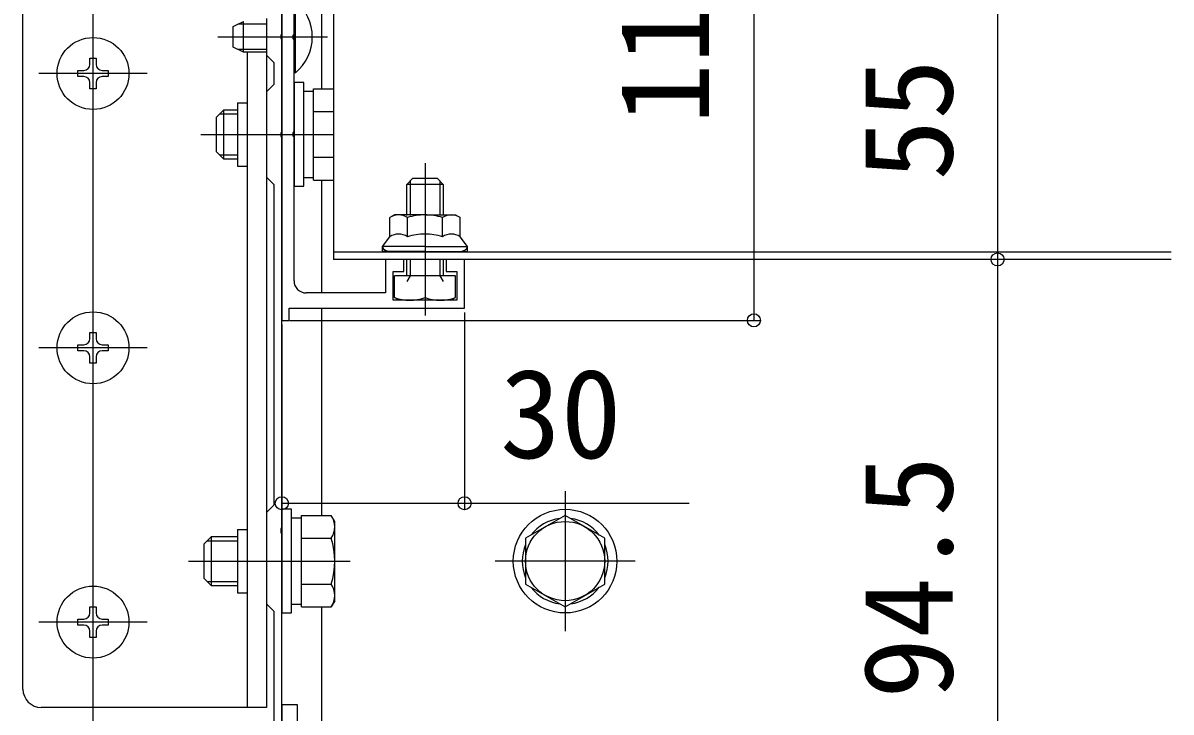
# Model space of a CAD drawing. Units: millimetres, scale not verified. Extents: x -875 to 875, y -1304 to 1297.
# Drawn here: x -456.5 to -268, y -859 to -745.9 of the extents above; entities that cross this region are included whole.
import ezdxf
from ezdxf.enums import TextEntityAlignment as Align

# ---------------------------------------------------------------- set-up
doc = ezdxf.new("R2010")
doc.units = ezdxf.units.MM
doc.header["$LTSCALE"] = 8
for name, color, linetype in [('0-2_YKK_11', 7, 'Continuous'), ('0-3_YKK_12', 2, 'Continuous'), ('0-4_YKK_13', 4, 'Continuous'), ('0-5_YKK_D', 6, 'Continuous')]:
    doc.layers.add(name, color=color, linetype=linetype)
doc.styles.add('ＭＳ ゴシック', font='')
doc.styles.get('ＭＳ ゴシック').set_extended_font_data('MS Gothic')

msp = doc.modelspace()

# ---------------------------------------------------------------- linework, layer by layer
at = {"layer": '0-2_YKK_11'}
for points in [[(-412, -788.2), (-412, -764.658), (-412.12, -764.475), (-412.12, -763.925), (-412, -763.742), (-412, -748.658), (-412.12, -748.475), (-412.12, -747.925), (-412, -747.742), (-412, -740.7), (-407.5, -740.7), (-407.5, -726.658), (-407.62, -726.475), (-407.62, -725.925), (-407.5, -725.742), (-407.5, -702.7), (-408, -702.7)], [(-414, -866.742), (-414, -829.658), (-414.12, -829.475), (-414.12, -828.925), (-414, -828.742), (-414, -764.658), (-414.12, -764.475), (-414.12, -763.925), (-414, -763.742), (-414, -748.658), (-414.12, -748.475), (-414.12, -747.925), (-414, -747.742), (-414, -735.7), (-410.4, -735.7), (-410.4, -739.2), (-409, -739.2), (-409, -735.2)], [(-414, -739.2), (-414, -794.7), (-412.8, -794.7), (-412.8, -792.7), (-384, -792.7), (-384, -784.7), (-387, -784.7), (-387, -786.7), (-385.3, -786.7), (-385.3, -791.4), (-395.7, -791.4), (-395.7, -786.7), (-394, -786.7), (-394, -784.7), (-397, -784.7), (-397, -790.2), (-410, -790.2)], [(-416.5, -745.2), (-416.5, -751.2), (-415.3, -752.4), (-415.3, -756), (-416.5, -757.2), (-416.5, -771.2), (-415.3, -772.4), (-415.3, -825), (-416.5, -826.2), (-416.5, -841.2), (-415.3, -842.4), (-415.3, -863)]]:
    msp.add_lwpolyline(points, dxfattribs=at)
msp.add_arc((-410, -788.2), 2, 180.00001, 269.99999, dxfattribs=at)
at = {"layer": '0-3_YKK_12'}
for p, q in [((-445, -1035.2), (-445, -563.288)), ((-407.5, -725.742), (-407.5, -756.694)), ((-424.5, -748.2), (-406.51, -748.2)), ((-436.1, -754.2), (-453.9, -754.2)), ((-427.3, -764.2), (-405.5, -764.2)), ((-390.5, -768.9), (-390.5, -793.9)), ((-407.5, -771.706), (-407.5, -790.2)), ((-268.03, -783.5), (-405.5, -783.5)), ((-268.03, -784.7), (-405.5, -784.7)), ((-407.5, -792.7), (-407.5, -826.694)), ((-436.1, -799.2), (-453.9, -799.2)), ((-367.5, -822.7), (-367.5, -845.7)), ((-429.3, -834.2), (-402.8, -834.2)), ((-356, -834.2), (-379, -834.2)), ((-407.5, -841.706), (-407.5, -1034.2)), ((-436.1, -844.2), (-453.9, -844.2))]:
    msp.add_line(p, q, dxfattribs=at)
msp.add_lwpolyline([(-268.03, -729.7), (-405.5, -729.7), (-405.5, -784.7)], dxfattribs=at)
at = {"layer": '0-4_YKK_13'}
for p, q in [((-412, -742.3), (-412, -754.1)), ((-411.753, -754.1), (-411.753, -742.3)), ((-456.5, -855.2), (-456.5, -743.2)), ((-422, -746.5), (-420.3, -745.7)), ((-416.5, -746.133), (-421.221, -746.133)), ((-420.3, -750.7), (-420.3, -745.7)), ((-422, -749.9), (-422, -746.5)), ((-420.3, -750.7), (-422, -749.9)), ((-416.5, -750.267), (-421.221, -750.267)), ((-416.5, -750.7), (-420.3, -750.7)), ((-419.7, -750.7), (-419.7, -858.2)), ((-416.5, -750.7), (-416.5, -761.7)), ((-446.5, -754.7), (-447.5, -754.7)), ((-411.753, -754.1), (-412, -754.1)), ((-408.8, -757.15), (-410.4, -757.15)), ((-408.8, -771.706), (-408.8, -756.694)), ((-408.8, -756.694), (-405.5, -756.694)), ((-421.3, -759), (-421.3, -769.4)), ((-421.3, -759), (-419.7, -759)), ((-424.8, -761.4), (-423.6, -760.2)), ((-424.8, -761.4), (-424.8, -767)), ((-424.248, -760.848), (-421.3, -760.848)), ((-421.3, -760.2), (-423.6, -760.2)), ((-423.6, -760.2), (-423.6, -768.2)), ((-408.8, -768.2), (-408.8, -760.2)), ((-408.8, -760.447), (-405.5, -760.447)), ((-424.8, -767), (-423.6, -768.2)), ((-416.5, -766.7), (-416.5, -858.2)), ((-424.248, -767.552), (-421.3, -767.552)), ((-423.6, -768.2), (-421.3, -768.2)), ((-408.8, -767.953), (-405.5, -767.953)), ((-421.3, -769.4), (-419.7, -769.4)), ((-410.4, -771.25), (-408.8, -771.25)), ((-408.8, -771.706), (-405.5, -771.706)), ((-393.5, -772.4), (-392.5, -771.4)), ((-387.5, -772.4), (-393.5, -772.4)), ((-393.5, -777.5), (-393.5, -772.4)), ((-392.96, -771.86), (-392.96, -777.5)), ((-392.5, -771.4), (-388.5, -771.4)), ((-387.5, -772.4), (-388.5, -771.4)), ((-388.04, -771.86), (-388.04, -777.5)), ((-387.5, -772.4), (-387.5, -777.5)), ((-395.5, -777.4), (-396.274, -777.847)), ((-396.274, -781), (-396.274, -777.847)), ((-390.5, -777.4), (-395.5, -777.4)), ((-393.387, -781), (-393.387, -777.847)), ((-390.5, -777.4), (-385.5, -777.4)), ((-387.614, -781), (-387.614, -777.847)), ((-385.5, -777.4), (-384.727, -777.847)), ((-384.727, -781), (-384.727, -777.847)), ((-397.5, -783.4), (-397.5, -782.6)), ((-390.5, -783.4), (-397.5, -783.4)), ((-390.5, -783.4), (-383.5, -783.4)), ((-383.5, -783.4), (-383.5, -782.6)), ((-393.5, -787.4), (-393.5, -784.7)), ((-392.96, -784.7), (-392.96, -787.4)), ((-388.04, -784.7), (-388.04, -787.4)), ((-387.5, -784.7), (-387.5, -787.4)), ((-385.5, -787.4), (-395.5, -787.4)), ((-395.5, -790.95), (-395.5, -787.4)), ((-387.5, -787.4), (-393.5, -787.4)), ((-392.96, -787.4), (-393.5, -788.335)), ((-390.5, -787.4), (-390.5, -790.953)), ((-388.04, -787.4), (-387.5, -788.335)), ((-385.5, -790.95), (-385.5, -787.4)), ((-394.727, -791.397), (-395.5, -790.95)), ((-386.28, -791.4), (-394.721, -791.4)), ((-386.274, -791.397), (-385.5, -790.95)), ((-445.5, -797.7), (-445.5, -796.7)), ((-447.5, -798.7), (-446.5, -798.7)), ((-447.5, -799.7), (-447.5, -798.7)), ((-446.5, -799.7), (-447.5, -799.7)), ((-442.5, -799.7), (-443.5, -799.7)), ((-410.8, -827.15), (-412.4, -827.15)), ((-410.8, -841.706), (-410.8, -826.694)), ((-410.8, -826.694), (-405.881, -826.694)), ((-405.3, -827.7), (-405.881, -826.694)), ((-421.3, -829), (-421.3, -839.4)), ((-421.3, -829), (-419.7, -829)), ((-405.3, -840.7), (-405.3, -827.7)), ((-426.8, -831.4), (-425.6, -830.2)), ((-426.248, -830.848), (-421.3, -830.848)), ((-421.3, -830.2), (-425.6, -830.2)), ((-425.6, -830.2), (-425.6, -838.2)), ((-410.8, -838.2), (-410.8, -830.2)), ((-410.8, -830.447), (-405.881, -830.447)), ((-426.8, -831.4), (-426.8, -837)), ((-426.8, -837), (-425.6, -838.2)), ((-426.248, -837.552), (-421.3, -837.552)), ((-425.6, -838.2), (-421.3, -838.2)), ((-410.8, -837.953), (-405.881, -837.953)), ((-421.3, -839.4), (-419.7, -839.4)), ((-444.5, -841.7), (-444.5, -842.7)), ((-412.4, -841.25), (-410.8, -841.25)), ((-410.8, -841.706), (-405.881, -841.706)), ((-405.3, -840.7), (-405.881, -841.706)), ((-447.5, -843.7), (-446.5, -843.7)), ((-447.5, -844.7), (-447.5, -843.7)), ((-446.5, -844.7), (-447.5, -844.7)), ((-416.5, -858.2), (-453.5, -858.2)), ((-414, -857.7), (-411.5, -857.7)), ((-414, -857.7), (-414, -901.7)), ((-411.5, -857.7), (-411.5, -901.7))]:
    msp.add_line(p, q, dxfattribs=at)
for points in [[(-445.5, -752.7), (-445.5, -751.7), (-444.5, -751.7), (-444.5, -752.7)], [(-447.5, -754.7), (-447.5, -753.7), (-446.5, -753.7)], [(-443.5, -753.7), (-442.5, -753.7), (-442.5, -754.7), (-443.5, -754.7)], [(-444.5, -755.7), (-444.5, -756.7), (-445.5, -756.7), (-445.5, -755.7)], [(-390.5, -782.6), (-397.5, -782.6), (-396.274, -781)], [(-390.5, -782.6), (-383.5, -782.6), (-384.727, -781)], [(-445.5, -796.7), (-444.5, -796.7), (-444.5, -797.7)], [(-443.5, -798.7), (-442.5, -798.7), (-442.5, -799.7)], [(-444.5, -800.7), (-444.5, -801.7), (-445.5, -801.7), (-445.5, -800.7)], [(-445.5, -842.7), (-445.5, -841.7), (-444.5, -841.7)], [(-443.5, -843.7), (-442.5, -843.7), (-442.5, -844.7), (-443.5, -844.7)], [(-444.5, -845.7), (-444.5, -846.7), (-445.5, -846.7), (-445.5, -845.7)]]:
    msp.add_lwpolyline(points, dxfattribs=at)
for points in [[(-412, -755.7), (-412, -772.7), (-410.4, -772.7), (-410.4, -755.7)], [(-414, -825.7), (-414, -842.7), (-412.4, -842.7), (-412.4, -825.7)], [(-367.5, -826.694), (-374, -830.447), (-374, -837.953), (-367.5, -841.706), (-361, -837.953), (-361, -830.447)], [(-367.5, -826.694), (-374, -830.447), (-374, -837.953), (-367.5, -841.706), (-361, -837.953), (-361, -830.447)]]:
    msp.add_lwpolyline(points, close=True, dxfattribs=at)
for centre, radius in [((-445, -754.2), 5.9), ((-445, -799.2), 5.9), ((-367.5, -834.2), 8.5), ((-367.5, -834.2), 8.5), ((-367.5, -834.2), 6.5), ((-367.5, -834.2), 6.5), ((-445, -844.2), 5.9)]:
    msp.add_circle(centre, radius, dxfattribs=at)
for centre, radius, start, end in [((-416.7, -748.2), 7.7, 309.98312, 50.01688), ((-446.5, -752.7), 1, 270, 0), ((-443.5, -752.7), 1, 180, 270), ((-446.5, -755.7), 1, 0, 90), ((-443.5, -755.7), 1, 90, 180), ((-394.831, -779.956), 2.556, 55.61575, 124.38425), ((-390.5, -786.953), 9.553, 90, 107.58795), ((-390.5, -786.953), 9.553, 72.41205, 90), ((-386.17, -779.956), 2.556, 55.61575, 124.38425), ((-394.831, -783.109), 2.556, 55.61575, 124.38425), ((-390.5, -790.107), 9.553, 90, 107.58795), ((-390.5, -790.107), 9.553, 72.41205, 90), ((-386.17, -783.109), 2.556, 55.61575, 124.38425), ((-393, -784.231), 7.169, 249.59205, 290.40795), ((-388, -784.231), 7.169, 249.59205, 290.40795), ((-446.5, -797.7), 1, 270, 0), ((-443.5, -797.7), 1, 180, 270), ((-446.5, -800.7), 1, 0, 90), ((-443.5, -800.7), 1, 90, 180), ((-408.623, -828.571), 3.323, 325.61575, 34.38425), ((-367.5, -834.2), 7.05, 97.21814, 142.78186), ((-367.5, -834.2), 7.05, 97.21814, 142.78186), ((-367.5, -834.2), 7.05, 37.21814, 82.78186), ((-367.5, -834.2), 7.05, 37.21814, 82.78186), ((-417.72, -834.2), 12.419, 342.41205, 17.58795), ((-367.5, -834.2), 7.05, 157.21814, 202.78186), ((-367.5, -834.2), 7.05, 157.21814, 202.78186), ((-367.5, -834.2), 7.05, 337.21814, 22.78186), ((-367.5, -834.2), 7.05, 337.21814, 22.78186), ((-408.623, -839.829), 3.323, 325.61575, 34.38425), ((-367.5, -834.2), 7.05, 217.21814, 262.78186), ((-367.5, -834.2), 7.05, 217.21814, 262.78186), ((-367.5, -834.2), 7.05, 277.21814, 322.78186), ((-367.5, -834.2), 7.05, 277.21814, 322.78186), ((-446.5, -842.7), 1, 270, 0), ((-443.5, -842.7), 1, 180, 270), ((-446.5, -845.7), 1, 0, 90), ((-443.5, -845.7), 1, 90, 180), ((-453.5, -855.2), 3, 180, 270)]:
    msp.add_arc(centre, radius, start, end, dxfattribs=at)
for centre, start_param, end_param in [((-396, -782.6), 3.1415927, 4.712389), ((-385, -782.6), 4.712389, 6.2831853)]:
    msp.add_ellipse(centre, major_axis=(1.5, 0), ratio=0.533333, start_param=start_param, end_param=end_param, dxfattribs=at)
at = {"layer": '0-5_YKK_D'}
for p, q in [((-336.5, -684.7), (-336.5, -794.7)), ((-384, -793.4), (-384, -825.7)), ((-412.7, -794.7), (-335.5, -794.7)), ((-414, -795.4), (-414, -825.7))]:
    msp.add_line(p, q, dxfattribs=at)
for points in [[(-296.5, -729.7), (-296.5, -784.7), (-296.5, -879.2)], [(-414, -824.7), (-384, -824.7), (-347.109, -824.7)]]:
    msp.add_lwpolyline(points, dxfattribs=at)
for centre in [(-296.5, -784.7), (-296.5, -784.7), (-336.5, -794.7), (-414, -824.7), (-384, -824.7)]:
    msp.add_circle(centre, 1.075, dxfattribs=at)

# ---------------------------------------------------------------- texts
at = {"layer": '0-5_YKK_D', "style": 'ＭＳ ゴシック'}
for s, p in [('110', (-339.5, -762.541)), ('55', (-299.5, -771.745)), ('94.5', (-299.5, -856.78))]:
    msp.add_text(s, height=14.66, rotation=90, dxfattribs=at).set_placement(p, align=Align.BOTTOM_LEFT)
msp.add_text('30', height=14.66, dxfattribs=at).set_placement((-378.178, -821.7), align=Align.BOTTOM_LEFT)

doc.saveas('drawing.dxf')
